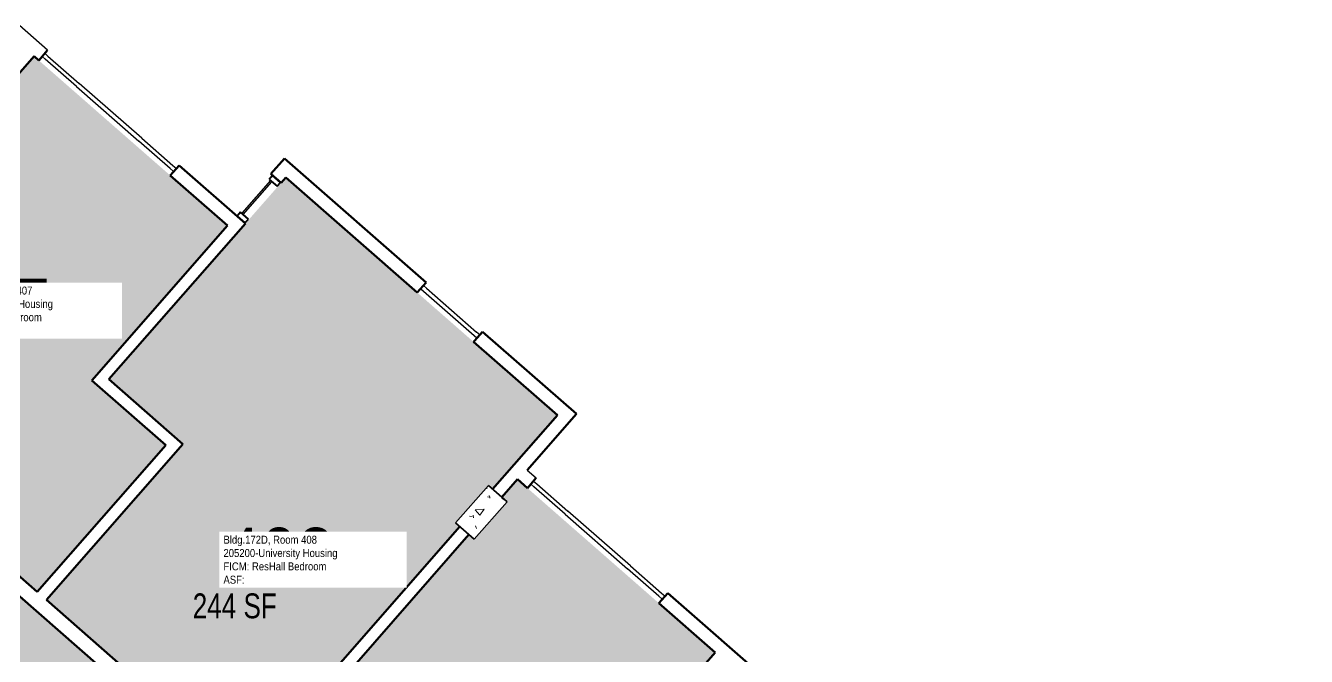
# Model space of a CAD drawing. Header units: inches. Extents: x 69237155 to 69239788, y 27657308 to 27659623.
# Drawn here: x 69237729 to 69238347, y 27659107 to 27659411 of the extents above; entities that cross this region are included whole.
import ezdxf
from ezdxf.enums import TextEntityAlignment as Align

# ---------------------------------------------------------------- set-up
doc = ezdxf.new("R2010")
doc.units = ezdxf.units.IN
doc.header["$LTSCALE"] = 100
doc.header["$MEASUREMENT"] = 0
for name, color, linetype in [('A-COLS', 5, 'CONTINUOUS'), ('A-GLAZ', 1, 'CONTINUOUS'), ('A-IDEN-RNUM', 7, 'CONTINUOUS'), ('A-IDEN-SNUM', 4, 'CONTINUOUS'), ('A-IDEN-VNUM', 4, 'CONTINUOUS'), ('A-WALL', 5, 'CONTINUOUS'), ('AREA-TEXT', 3, 'CONTINUOUS'), ('Rooms-Category-Color', 7, 'CONTINUOUS'), ('Rooms-College-Color', 7, 'CONTINUOUS'), ('Rooms-Department-Color', 7, 'CONTINUOUS'), ('Rooms-Division-Color', 7, 'CONTINUOUS'), ('Rooms-Information', 7, 'CONTINUOUS')]:
    doc.layers.add(name, color=color, linetype=linetype)
doc.styles.add('CP_AREA', font='arial.ttf', dxfattribs={"height": 15})
doc.styles.add('CP_ROOMSNUMBER', font='arial.ttf', dxfattribs={"height": 1})
doc.styles.add('CP_ROOMVNUMBER', font='arial.ttf', dxfattribs={"width": 0.85, "height": 0.075})

msp = doc.modelspace()

# ---------------------------------------------------------------- hatches: boundary and pattern name
at = {"layer": 'A-COLS', "lineweight": 5}
h = msp.add_hatch(dxfattribs=at)
h.set_pattern_fill('FP_16', color=256, angle=-41.2071, style=0, pattern_type=2)
h.set_pattern_definition([(8.793, (69237985.663, 27658391.619), (19.1337, -19.9577), [2.88, -31.68]), (313.793, (69237985.663, 27658391.619), (15.0201, 25.2405), [2.304, -25.344]), (59.244, (69237987.257, 27658389.955), (34.1539, 5.28216), [2.448, -26.924]), (4.977, (69237990.723, 27658397.396), (26.6445, -31.7803), [4.32, -47.52]), (55.429, (69237992.943, 27658394.748), (51.6444, 4.4977), [3.671, -40.386]), (309.977, (69237990.723, 27658397.396), (51.6445, 4.4976), [3.456, -38.016]), (339.793, (69237992.347, 27658393.422), (7.059, -26.7316), [2.88, -31.68]), (284.793, (69237992.347, 27658393.422), (25.3737, 14.7939), [2.304, -25.344]), (30.244, (69237992.935, 27658391.195), (32.4325, -11.9383), [2.448, -26.924]), (356.2929, (69237985.663, 27658391.619), (8.77226, 9.3093), [1.267, -23.77, 1.267, -24.461, -25.44]), (356.2929, (69237985.663, 27658391.619), (8.77226, 9.3093), [-50.765, 1.267, -24.173]), (326.293, (69237985.663, 27658391.619), (17.57708, 4.7394), [1.267, -13.402, 1.267, -23.194, -9.696]), (326.293, (69237985.663, 27658391.619), (17.57708, 4.7394), [-39.13, 1.267, -8.429]), (286.2929, (69237979.221, 27658397.26), (14.85184, -14.15585), [1.267, -8.333, 1.267, -28.685, -39.744]), (286.2929, (69237979.221, 27658397.26), (14.85184, -14.15585), [-39.552, 1.267, -38.477]), (276.293, (69237976.332, 27658399.79), (19.3809, -11.8611), [1.267, -11.213, 1.267, -18.624, -28.224]), (276.293, (69237976.332, 27658399.79), (19.3809, -11.8611), [-32.371, 1.267, -26.957])])
h.paths.add_polyline_path([(69237936.53, 27659171.5), (69237945.56, 27659163.6), (69237961.37, 27659181.65), (69237952.34, 27659189.56), (69237945.34, 27659181.57)], flags=0)
at = {"layer": 'Rooms-Category-Color', "true_color": 0xadadad}
msp.add_hatch(color=253, dxfattribs=at).paths.add_polyline_path([(69237391.46, 27659349.65), (69237439.56, 27659307.53), (69237548.27, 27659212.34), (69237566.33, 27659196.53), (69237674.81, 27659101.54), (69237788.27, 27659002.18), (69237793.02, 27658998.03), (69237892.2, 27658911.17), (69238025.77, 27658794.21), (69238028.26, 27658792.03), (69238029.01, 27658791.37), (69238064.56, 27658760.25), (69238182.1, 27658657.32), (69238217.94, 27658625.94), (69238270.32, 27658580.07), (69238307, 27658547.96), (69238346.53, 27658593.1), (69238303.51, 27658630.78), (69238203.35, 27658718.48), (69238067.56, 27658837.39), (69237967.85, 27658924.7), (69237836.57, 27659039.65), (69237836.36, 27659039.83), (69237836.36, 27659039.83), (69237832.03, 27659043.61), (69237732.39, 27659130.87), (69237596.83, 27659249.57), (69237478.85, 27659352.88), (69237413.82, 27659409.82), (69237412.18, 27659407.94), (69237375.94, 27659366.56), (69237374.3, 27659364.68), (69237384.55, 27659355.7)])
at = {"layer": 'Rooms-Category-Color', "true_color": 0x728ef3}
for points in [[(69237826.62, 27659314.85), (69237733.43, 27659396.46), (69237726.02, 27659388), (69237606.12, 27659251.07), (69237734.95, 27659138.26), (69237796.89, 27659208.98), (69237761.24, 27659240.19)], [(69237961.87, 27659196.34), (69237964.13, 27659198.93), (69237985.59, 27659223.43), (69237854.72, 27659338.02), (69237833.18, 27659313.43), (69237769.54, 27659240.74), (69237805.18, 27659209.53), (69237739.37, 27659134.39), (69237834.6, 27659051), (69237836.19, 27659052.81), (69237938.56, 27659169.73), (69237936.53, 27659171.5), (69237952.34, 27659189.56), (69237954.37, 27659187.78)], [(69237966.33, 27659192.52), (69237958.79, 27659183.91), (69237961.37, 27659181.65), (69237945.56, 27659163.6), (69237942.98, 27659165.86), (69237839.03, 27659047.14), (69237970.41, 27658932.09), (69238032.34, 27659002.81), (69237996.23, 27659034.43), (69238061.61, 27659109.09)]]:
    msp.add_hatch(color=171, dxfattribs=at).paths.add_polyline_path(points)
at = {"layer": 'Rooms-College-Color', "true_color": 0xadadad}
for points in [[(69237391.46, 27659349.65), (69237439.56, 27659307.53), (69237548.27, 27659212.34), (69237566.33, 27659196.53), (69237674.81, 27659101.54), (69237788.27, 27659002.18), (69237793.02, 27658998.03), (69237892.2, 27658911.17), (69238025.77, 27658794.21), (69238028.26, 27658792.03), (69238029.01, 27658791.37), (69238064.56, 27658760.25), (69238182.1, 27658657.32), (69238217.94, 27658625.94), (69238270.32, 27658580.07), (69238307, 27658547.96), (69238346.53, 27658593.1), (69238303.51, 27658630.78), (69238203.35, 27658718.48), (69238067.56, 27658837.39), (69237967.85, 27658924.7), (69237836.57, 27659039.65), (69237836.36, 27659039.83), (69237836.36, 27659039.83), (69237832.03, 27659043.61), (69237732.39, 27659130.87), (69237596.83, 27659249.57), (69237478.85, 27659352.88), (69237413.82, 27659409.82), (69237412.18, 27659407.94), (69237375.94, 27659366.56), (69237374.3, 27659364.68), (69237384.55, 27659355.7)], [(69237826.62, 27659314.85), (69237733.43, 27659396.46), (69237726.02, 27659388), (69237606.12, 27659251.07), (69237734.95, 27659138.26), (69237796.89, 27659208.98), (69237761.24, 27659240.19)], [(69237961.87, 27659196.34), (69237964.13, 27659198.93), (69237985.59, 27659223.43), (69237854.72, 27659338.02), (69237833.18, 27659313.43), (69237769.54, 27659240.74), (69237805.18, 27659209.53), (69237739.37, 27659134.39), (69237834.6, 27659051), (69237836.19, 27659052.81), (69237938.56, 27659169.73), (69237936.53, 27659171.5), (69237952.34, 27659189.56), (69237954.37, 27659187.78)], [(69237966.33, 27659192.52), (69237958.79, 27659183.91), (69237961.37, 27659181.65), (69237945.56, 27659163.6), (69237942.98, 27659165.86), (69237839.03, 27659047.14), (69237970.41, 27658932.09), (69238032.34, 27659002.81), (69237996.23, 27659034.43), (69238061.61, 27659109.09)]]:
    msp.add_hatch(color=253, dxfattribs=at).paths.add_polyline_path(points)
at = {"layer": 'Rooms-Department-Color', "true_color": 0xacacac}
msp.add_hatch(color=253, dxfattribs=at).paths.add_polyline_path([(69237391.46, 27659349.65), (69237439.56, 27659307.53), (69237548.27, 27659212.34), (69237566.33, 27659196.53), (69237674.81, 27659101.54), (69237788.27, 27659002.18), (69237793.02, 27658998.03), (69237892.2, 27658911.17), (69238025.77, 27658794.21), (69238028.26, 27658792.03), (69238029.01, 27658791.37), (69238064.56, 27658760.25), (69238182.1, 27658657.32), (69238217.94, 27658625.94), (69238270.32, 27658580.07), (69238307, 27658547.96), (69238346.53, 27658593.1), (69238303.51, 27658630.78), (69238203.35, 27658718.48), (69238067.56, 27658837.39), (69237967.85, 27658924.7), (69237836.57, 27659039.65), (69237836.36, 27659039.83), (69237836.36, 27659039.83), (69237832.03, 27659043.61), (69237732.39, 27659130.87), (69237596.83, 27659249.57), (69237478.85, 27659352.88), (69237413.82, 27659409.82), (69237412.18, 27659407.94), (69237375.94, 27659366.56), (69237374.3, 27659364.68), (69237384.55, 27659355.7)])
at = {"layer": 'Rooms-Department-Color', "true_color": 0x604aed}
for points in [[(69237826.62, 27659314.85), (69237733.43, 27659396.46), (69237726.02, 27659388), (69237606.12, 27659251.07), (69237734.95, 27659138.26), (69237796.89, 27659208.98), (69237761.24, 27659240.19)], [(69237961.87, 27659196.34), (69237964.13, 27659198.93), (69237985.59, 27659223.43), (69237854.72, 27659338.02), (69237833.18, 27659313.43), (69237769.54, 27659240.74), (69237805.18, 27659209.53), (69237739.37, 27659134.39), (69237834.6, 27659051), (69237836.19, 27659052.81), (69237938.56, 27659169.73), (69237936.53, 27659171.5), (69237952.34, 27659189.56), (69237954.37, 27659187.78)], [(69237966.33, 27659192.52), (69237958.79, 27659183.91), (69237961.37, 27659181.65), (69237945.56, 27659163.6), (69237942.98, 27659165.86), (69237839.03, 27659047.14), (69237970.41, 27658932.09), (69238032.34, 27659002.81), (69237996.23, 27659034.43), (69238061.61, 27659109.09)]]:
    msp.add_hatch(color=173, dxfattribs=at).paths.add_polyline_path(points)
at = {"layer": 'Rooms-Division-Color', "true_color": 0xadadad}
msp.add_hatch(color=253, dxfattribs=at).paths.add_polyline_path([(69237391.46, 27659349.65), (69237439.56, 27659307.53), (69237548.27, 27659212.34), (69237566.33, 27659196.53), (69237674.81, 27659101.54), (69237788.27, 27659002.18), (69237793.02, 27658998.03), (69237892.2, 27658911.17), (69238025.77, 27658794.21), (69238028.26, 27658792.03), (69238029.01, 27658791.37), (69238064.56, 27658760.25), (69238182.1, 27658657.32), (69238217.94, 27658625.94), (69238270.32, 27658580.07), (69238307, 27658547.96), (69238346.53, 27658593.1), (69238303.51, 27658630.78), (69238203.35, 27658718.48), (69238067.56, 27658837.39), (69237967.85, 27658924.7), (69237836.57, 27659039.65), (69237836.36, 27659039.83), (69237836.36, 27659039.83), (69237832.03, 27659043.61), (69237732.39, 27659130.87), (69237596.83, 27659249.57), (69237478.85, 27659352.88), (69237413.82, 27659409.82), (69237412.18, 27659407.94), (69237375.94, 27659366.56), (69237374.3, 27659364.68), (69237384.55, 27659355.7)])
at = {"layer": 'Rooms-Division-Color', "true_color": 0x604aed}
for points in [[(69237826.62, 27659314.85), (69237733.43, 27659396.46), (69237726.02, 27659388), (69237606.12, 27659251.07), (69237734.95, 27659138.26), (69237796.89, 27659208.98), (69237761.24, 27659240.19)], [(69237961.87, 27659196.34), (69237964.13, 27659198.93), (69237985.59, 27659223.43), (69237854.72, 27659338.02), (69237833.18, 27659313.43), (69237769.54, 27659240.74), (69237805.18, 27659209.53), (69237739.37, 27659134.39), (69237834.6, 27659051), (69237836.19, 27659052.81), (69237938.56, 27659169.73), (69237936.53, 27659171.5), (69237952.34, 27659189.56), (69237954.37, 27659187.78)], [(69237966.33, 27659192.52), (69237958.79, 27659183.91), (69237961.37, 27659181.65), (69237945.56, 27659163.6), (69237942.98, 27659165.86), (69237839.03, 27659047.14), (69237970.41, 27658932.09), (69238032.34, 27659002.81), (69237996.23, 27659034.43), (69238061.61, 27659109.09)]]:
    msp.add_hatch(color=173, dxfattribs=at).paths.add_polyline_path(points)

# ---------------------------------------------------------------- linework, layer by layer
at = {"layer": 'A-COLS', "lineweight": 35}
for p, q in [((69237952.34, 27659189.56), (69237936.53, 27659171.5)), ((69237961.37, 27659181.65), (69237952.34, 27659189.56)), ((69237945.56, 27659163.6), (69237961.37, 27659181.65)), ((69237936.53, 27659171.5), (69237945.56, 27659163.6))]:
    msp.add_line(p, q, dxfattribs=at)
at = {"layer": 'A-GLAZ'}
for p, q in [((69237738.84, 27659395.05), (69237737.33, 27659396.37)), ((69237738.65, 27659397.87), (69237740.15, 27659396.55)), ((69237753.88, 27659381.87), (69237738.84, 27659395.05)), ((69237740.15, 27659396.55), (69237755.2, 27659383.38)), ((69237753.88, 27659381.87), (69237783.98, 27659355.52)), ((69237785.29, 27659357.02), (69237755.2, 27659383.38)), ((69237799.02, 27659342.34), (69237783.98, 27659355.52)), ((69237785.29, 27659357.02), (69237800.34, 27659343.85)), ((69237800.34, 27659343.85), (69237801.84, 27659342.53)), ((69237800.53, 27659341.03), (69237799.02, 27659342.34)), ((69237847.33, 27659336.6), (69237833.49, 27659320.8)), ((69237848.08, 27659335.94), (69237847.33, 27659336.6)), ((69237834.24, 27659320.14), (69237848.08, 27659335.94)), ((69237833.49, 27659320.8), (69237834.24, 27659320.14)), ((69237919.75, 27659284.4), (69237946.84, 27659260.68)), ((69237922.57, 27659284.59), (69237921.07, 27659285.9)), ((69237922.57, 27659284.59), (69237946.65, 27659263.5)), ((69237948.16, 27659262.18), (69237946.65, 27659263.5)), ((69237974.32, 27659188.85), (69237972.81, 27659190.17)), ((69237974.13, 27659191.67), (69237975.63, 27659190.35)), ((69237989.36, 27659175.67), (69237974.32, 27659188.85)), ((69237975.63, 27659190.35), (69237990.68, 27659177.18)), ((69238020.77, 27659150.83), (69237990.68, 27659177.18)), ((69237989.36, 27659175.67), (69238019.46, 27659149.32)), ((69238034.5, 27659136.15), (69238019.46, 27659149.32)), ((69238020.77, 27659150.83), (69238035.82, 27659137.65)), ((69238036.01, 27659134.83), (69238034.5, 27659136.15)), ((69238035.82, 27659137.65), (69238037.32, 27659136.33))]:
    msp.add_line(p, q, dxfattribs=at)
at = {"layer": 'A-GLAZ', "lineweight": 40}
for p, q in [((69237848.41, 27659338.98), (69237846.76, 27659337.09)), ((69237846.76, 27659337.09), (69237850.52, 27659333.8)), ((69237852.17, 27659335.68), (69237848.41, 27659338.98)), ((69237850.52, 27659333.8), (69237852.17, 27659335.68))]:
    msp.add_line(p, q, dxfattribs=at)
at = {"layer": 'A-GLAZ', "lineweight": 40, "extrusion": (0, 0, -1)}
for p, q in [((69237832.93, 27659321.3), (69237831.28, 27659319.41)), ((69237831.28, 27659319.41), (69237835.04, 27659316.12)), ((69237836.69, 27659318), (69237832.93, 27659321.3)), ((69237835.04, 27659316.12), (69237836.69, 27659318))]:
    msp.add_line(p, q, dxfattribs=at)
at = {"layer": 'A-GLAZ', "lineweight": 35}
msp.add_line((69238036.2, 27659134.66), (69238036.01, 27659134.83), dxfattribs=at)
at = {"layer": 'A-WALL'}
for p, q in [((69237739.97, 27659399.37), (69237726.42, 27659411.23)), ((69237971.08, 27659197), (69237975.45, 27659193.18))]:
    msp.add_line(p, q, dxfattribs=at)
at = {"layer": 'A-WALL', "lineweight": 50}
for p, q in [((69237735.68, 27659394.48), (69237739.97, 27659399.37)), ((69237606.12, 27659251.07), (69237733.43, 27659396.46)), ((69237733.43, 27659396.46), (69237735.68, 27659394.48)), ((69237803.35, 27659343.87), (69237799.07, 27659338.98)), ((69237835.32, 27659315.87), (69237803.35, 27659343.87)), ((69237854.11, 27659347.19), (69237847.56, 27659339.72)), ((69237922.38, 27659287.41), (69237854.11, 27659347.19)), ((69237799.07, 27659338.98), (69237826.62, 27659314.85)), ((69237847.56, 27659339.72), (69237852.45, 27659335.43)), ((69237852.45, 27659335.43), (69237854.72, 27659338.02)), ((69237854.72, 27659338.02), (69237918.1, 27659282.52)), ((69237826.62, 27659314.85), (69237761.24, 27659240.19)), ((69237769.54, 27659240.74), (69237835.32, 27659315.87)), ((69237918.1, 27659282.52), (69237922.38, 27659287.41)), ((69237949.48, 27659263.69), (69237945.61, 27659259.27)), ((69237994.76, 27659224.03), (69237949.48, 27659263.69)), ((69237945.61, 27659259.27), (69237945.19, 27659258.79)), ((69237945.19, 27659258.79), (69237985.59, 27659223.43)), ((69237761.24, 27659240.19), (69237796.89, 27659208.98)), ((69237805.18, 27659209.53), (69237769.54, 27659240.74)), ((69237631.43, 27659219.27), (69237799.73, 27659071.9)), ((69237734.95, 27659138.26), (69237636.21, 27659224.72)), ((69237985.59, 27659223.43), (69237954.37, 27659187.78)), ((69237971.08, 27659197), (69237994.76, 27659224.03)), ((69237796.89, 27659208.98), (69237734.95, 27659138.26)), ((69237739.37, 27659134.39), (69237805.18, 27659209.53)), ((69237958.79, 27659183.91), (69237966.33, 27659192.52)), ((69237966.33, 27659192.52), (69237971.16, 27659188.29)), ((69237971.16, 27659188.29), (69237975.45, 27659193.18)), ((69237938.56, 27659169.73), (69237834.6, 27659051)), ((69237839.02, 27659047.13), (69237942.98, 27659165.86)), ((69237804.51, 27659077.35), (69237739.37, 27659134.39)), ((69238038.83, 27659137.67), (69238034.55, 27659132.78)), ((69238034.55, 27659132.78), (69238061.61, 27659109.09)), ((69238134.19, 27659054.17), (69238038.83, 27659137.67)), ((69238061.61, 27659109.09), (69237996.23, 27659034.43))]:
    msp.add_line(p, q, dxfattribs=at)

# ---------------------------------------------------------------- texts
at = {"layer": 'A-IDEN-RNUM', "linetype": 'ByBlock', "style": 'CP_ROOMSNUMBER'}
msp.add_text('0408-00', height=1, dxfattribs=at).set_placement((69237833.38, 27659145.86))
at = {"layer": 'A-IDEN-SNUM', "linetype": 'ByBlock', "style": 'CP_ROOMSNUMBER'}
msp.add_text('172D040800', height=1, dxfattribs=at).set_placement((69237833.38, 27659145.86))
at = {"layer": 'A-IDEN-VNUM', "linetype": 'ByBlock', "style": 'CP_ROOMVNUMBER', "width": 0.85}
for s, p in [('407', (69237714.31, 27659275.74)), ('408', (69237851.44, 27659155.64))]:
    msp.add_text(s, height=27, dxfattribs=at).set_placement(p, align=Align.MIDDLE_CENTER)
at = {"layer": 'AREA-TEXT', "style": 'CP_AREA', "width": 0.75}
msp.add_text('244 SF', height=12, dxfattribs=at).set_placement((69237830.15, 27659131.51), align=Align.MIDDLE_CENTER)

# ---------------------------------------------------------------- next in the draw order: texts
at = {"layer": 'Rooms-Information', "char_height": 3.8571, "width": 86.4, "attachment_point": 7, "style": 'CP_ROOMVNUMBER', "bg_fill": 3, "box_fill_scale": 1.5, "bg_fill_color": 256, "bg_fill_true_color": 13158600, "bg_fill_transparency": 0}
for s, insert in [('Bldg.172D, Room 407^M^J205200-University Housing^M^JFICM: ResHall Bedroom^M^JASF: ', (69237687.56, 27659262.24)), ('Bldg.172D, Room 408^M^J205200-University Housing^M^JFICM: ResHall Bedroom^M^JASF: ', (69237824.7, 27659142.14))]:
    msp.add_mtext(s, dxfattribs=dict(at, insert=insert))

doc.saveas('drawing.dxf')
